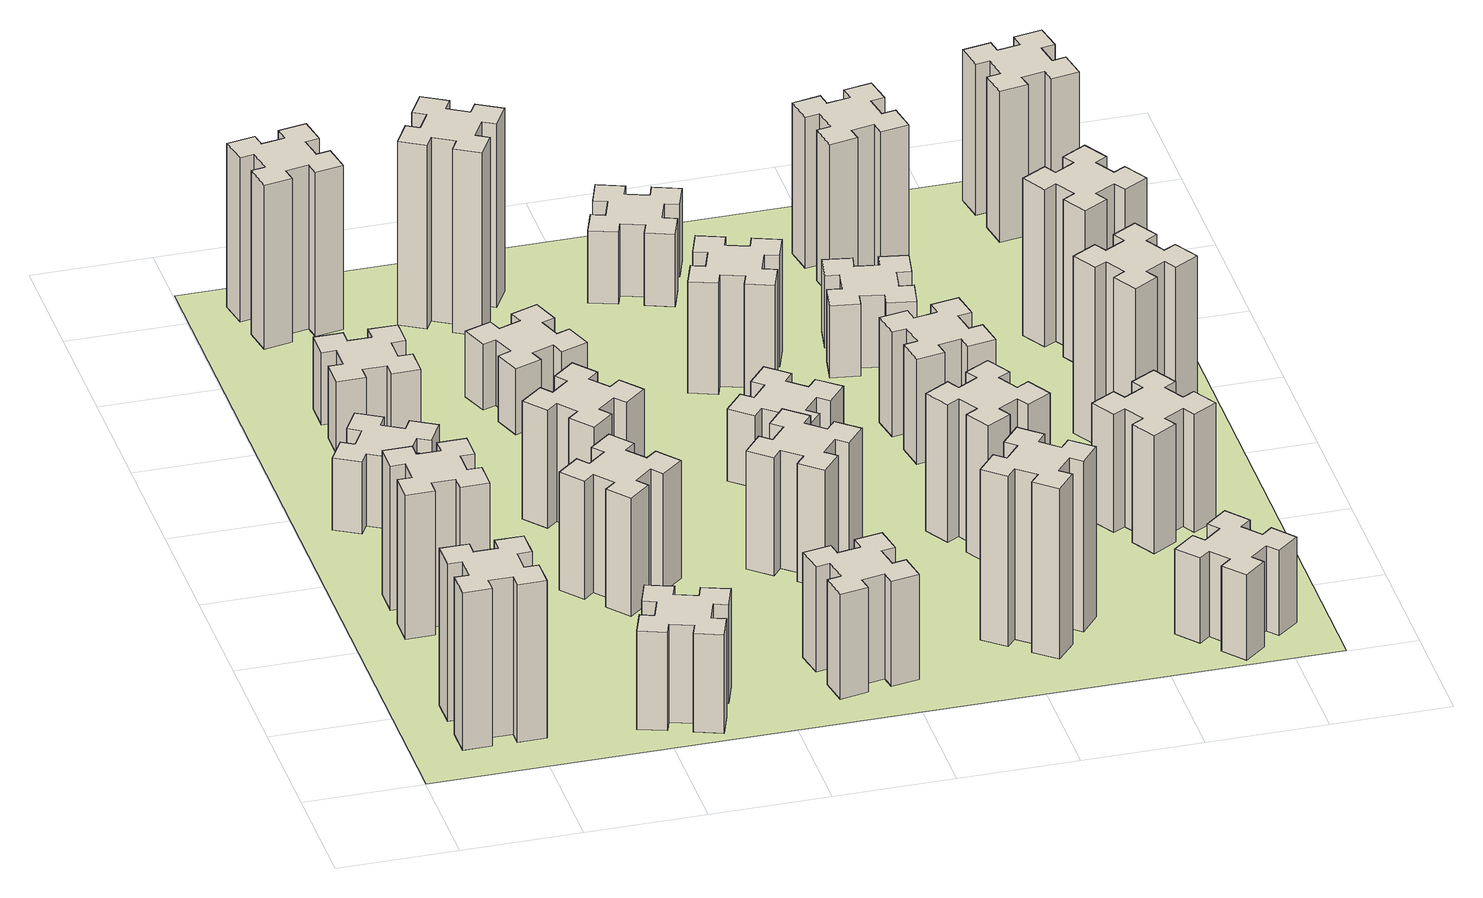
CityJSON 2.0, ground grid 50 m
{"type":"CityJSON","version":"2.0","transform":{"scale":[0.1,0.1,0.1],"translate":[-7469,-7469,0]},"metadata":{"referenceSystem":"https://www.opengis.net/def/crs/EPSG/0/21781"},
"CityObjects":{
"building1":{"type":"Building","attributes":{"class":"1000","function":"1000","usage":"1000","yearOfConstruction":2016,"roofType":"1000","measuredHeight":72,"storeysAboveGround":30,"storeysBelowGround":0},"geometry":[{"type":"Solid","lod":"1","boundaries":[[[[0,1,2,3,4,5,6,7,8,9,10,11,12,13,14,15,16,17,18,19]],[[17,16,20,21]],[[16,15,22,20]],[[15,14,23,22]],[[14,13,24,23]],[[13,12,25,24]],[[12,11,26,25]],[[11,10,27,26]],[[10,9,28,27]],[[9,8,29,28]],[[8,7,30,29]],[[7,6,31,30]],[[6,5,32,31]],[[5,4,33,32]],[[4,3,34,33]],[[3,2,35,34]],[[2,1,36,35]],[[1,0,37,36]],[[0,19,38,37]],[[19,18,39,38]],[[18,17,21,39]],[[24,25,26,27,28,29,30,31,32,33,34,35,36,37,38,39,21,20,22,23]]]]}]},
"building2":{"type":"Building","attributes":{"class":"1000","function":"1000","usage":"1000","yearOfConstruction":2016,"roofType":"1000","measuredHeight":66,"storeysAboveGround":30,"storeysBelowGround":0},"geometry":[{"type":"Solid","lod":"1","boundaries":[[[[40,41,42,43,44,45,46,47,48,49,50,51,52,53,54,55,56,57,58,59]],[[57,56,60,61]],[[56,55,62,60]],[[55,54,63,62]],[[54,53,64,63]],[[53,52,65,64]],[[52,51,66,65]],[[51,50,67,66]],[[50,49,68,67]],[[49,48,69,68]],[[48,47,70,69]],[[47,46,71,70]],[[46,45,72,71]],[[45,44,73,72]],[[44,43,74,73]],[[43,42,75,74]],[[42,41,76,75]],[[41,40,77,76]],[[40,59,78,77]],[[59,58,79,78]],[[58,57,61,79]],[[64,65,66,67,68,69,70,71,72,73,74,75,76,77,78,79,61,60,62,63]]]]}]},
"building3":{"type":"Building","attributes":{"class":"1000","function":"1000","usage":"1000","yearOfConstruction":2016,"roofType":"1000","measuredHeight":33,"storeysAboveGround":30,"storeysBelowGround":0},"geometry":[{"type":"Solid","lod":"1","boundaries":[[[[80,81,82,83,84,85,86,87,88,89,90,91,92,93,94,95,96,97,98,99]],[[97,96,100,101]],[[96,95,102,100]],[[95,94,103,102]],[[94,93,104,103]],[[93,92,105,104]],[[92,91,106,105]],[[91,90,107,106]],[[90,89,108,107]],[[89,88,109,108]],[[88,87,110,109]],[[87,86,111,110]],[[86,85,112,111]],[[85,84,113,112]],[[84,83,114,113]],[[83,82,115,114]],[[82,81,116,115]],[[81,80,117,116]],[[80,99,118,117]],[[99,98,119,118]],[[98,97,101,119]],[[104,105,106,107,108,109,110,111,112,113,114,115,116,117,118,119,101,100,102,103]]]]}]},
"building4":{"type":"Building","attributes":{"class":"1000","function":"1000","usage":"1000","yearOfConstruction":2016,"roofType":"1000","measuredHeight":45,"storeysAboveGround":30,"storeysBelowGround":0},"geometry":[{"type":"Solid","lod":"1","boundaries":[[[[120,121,122,123,124,125,126,127,128,129,130,131,132,133,134,135,136,137,138,139]],[[137,136,140,141]],[[136,135,142,140]],[[135,134,143,142]],[[134,133,144,143]],[[133,132,145,144]],[[132,131,146,145]],[[131,130,147,146]],[[130,129,148,147]],[[129,128,149,148]],[[128,127,150,149]],[[127,126,151,150]],[[126,125,152,151]],[[125,124,153,152]],[[124,123,154,153]],[[123,122,155,154]],[[122,121,156,155]],[[121,120,157,156]],[[120,139,158,157]],[[139,138,159,158]],[[138,137,141,159]],[[144,145,146,147,148,149,150,151,152,153,154,155,156,157,158,159,141,140,142,143]]]]}]},
"building5":{"type":"Building","attributes":{"class":"1000","function":"1000","usage":"1000","yearOfConstruction":2016,"roofType":"1000","measuredHeight":33,"storeysAboveGround":30,"storeysBelowGround":0},"geometry":[{"type":"Solid","lod":"1","boundaries":[[[[160,161,162,163,164,165,166,167,168,169,170,171,172,173,174,175,176,177,178,179]],[[177,176,180,181]],[[176,175,182,180]],[[175,174,183,182]],[[174,173,184,183]],[[173,172,185,184]],[[172,171,186,185]],[[171,170,187,186]],[[170,169,188,187]],[[169,168,189,188]],[[168,167,190,189]],[[167,166,191,190]],[[166,165,192,191]],[[165,164,193,192]],[[164,163,194,193]],[[163,162,195,194]],[[162,161,196,195]],[[161,160,197,196]],[[160,179,198,197]],[[179,178,199,198]],[[178,177,181,199]],[[184,185,186,187,188,189,190,191,192,193,194,195,196,197,198,199,181,180,182,183]]]]}]},
"building6":{"type":"Building","attributes":{"class":"1000","function":"1000","usage":"1000","yearOfConstruction":2016,"roofType":"1000","measuredHeight":75,"storeysAboveGround":30,"storeysBelowGround":0},"geometry":[{"type":"Solid","lod":"1","boundaries":[[[[200,201,202,203,204,205,206,207,208,209,210,211,212,213,214,215,216,217,218,219]],[[217,216,220,221]],[[216,215,222,220]],[[215,214,223,222]],[[214,213,224,223]],[[213,212,225,224]],[[212,211,226,225]],[[211,210,227,226]],[[210,209,228,227]],[[209,208,229,228]],[[208,207,230,229]],[[207,206,231,230]],[[206,205,232,231]],[[205,204,233,232]],[[204,203,234,233]],[[203,202,235,234]],[[202,201,236,235]],[[201,200,237,236]],[[200,219,238,237]],[[219,218,239,238]],[[218,217,221,239]],[[224,225,226,227,228,229,230,231,232,233,234,235,236,237,238,239,221,220,222,223]]]]}]},
"building7":{"type":"Building","attributes":{"class":"1000","function":"1000","usage":"1000","yearOfConstruction":2016,"roofType":"1000","measuredHeight":54,"storeysAboveGround":30,"storeysBelowGround":0},"geometry":[{"type":"Solid","lod":"1","boundaries":[[[[240,241,242,243,244,245,246,247,248,249,250,251,252,253,254,255,256,257,258,259]],[[257,256,260,261]],[[256,255,262,260]],[[255,254,263,262]],[[254,253,264,263]],[[253,252,265,264]],[[252,251,266,265]],[[251,250,267,266]],[[250,249,268,267]],[[249,248,269,268]],[[248,247,270,269]],[[247,246,271,270]],[[246,245,272,271]],[[245,244,273,272]],[[244,243,274,273]],[[243,242,275,274]],[[242,241,276,275]],[[241,240,277,276]],[[240,259,278,277]],[[259,258,279,278]],[[258,257,261,279]],[[264,265,266,267,268,269,270,271,272,273,274,275,276,277,278,279,261,260,262,263]]]]}]},
"building8":{"type":"Building","attributes":{"class":"1000","function":"1000","usage":"1000","yearOfConstruction":2016,"roofType":"1000","measuredHeight":54,"storeysAboveGround":30,"storeysBelowGround":0},"geometry":[{"type":"Solid","lod":"1","boundaries":[[[[280,281,282,283,284,285,286,287,288,289,290,291,292,293,294,295,296,297,298,299]],[[297,296,300,301]],[[296,295,302,300]],[[295,294,303,302]],[[294,293,304,303]],[[293,292,305,304]],[[292,291,306,305]],[[291,290,307,306]],[[290,289,308,307]],[[289,288,309,308]],[[288,287,310,309]],[[287,286,311,310]],[[286,285,312,311]],[[285,284,313,312]],[[284,283,314,313]],[[283,282,315,314]],[[282,281,316,315]],[[281,280,317,316]],[[280,299,318,317]],[[299,298,319,318]],[[298,297,301,319]],[[304,305,306,307,308,309,310,311,312,313,314,315,316,317,318,319,301,300,302,303]]]]}]},
"building9":{"type":"Building","attributes":{"class":"1000","function":"1000","usage":"1000","yearOfConstruction":2016,"roofType":"1000","measuredHeight":30,"storeysAboveGround":30,"storeysBelowGround":0},"geometry":[{"type":"Solid","lod":"1","boundaries":[[[[320,321,322,323,324,325,326,327,328,329,330,331,332,333,334,335,336,337,338,339]],[[337,336,340,341]],[[336,335,342,340]],[[335,334,343,342]],[[334,333,344,343]],[[333,332,345,344]],[[332,331,346,345]],[[331,330,347,346]],[[330,329,348,347]],[[329,328,349,348]],[[328,327,350,349]],[[327,326,351,350]],[[326,325,352,351]],[[325,324,353,352]],[[324,323,354,353]],[[323,322,355,354]],[[322,321,356,355]],[[321,320,357,356]],[[320,339,358,357]],[[339,338,359,358]],[[338,337,341,359]],[[344,345,346,347,348,349,350,351,352,353,354,355,356,357,358,359,341,340,342,343]]]]}]},
"building10":{"type":"Building","attributes":{"class":"1000","function":"1000","usage":"1000","yearOfConstruction":2016,"roofType":"1000","measuredHeight":48,"storeysAboveGround":30,"storeysBelowGround":0},"geometry":[{"type":"Solid","lod":"1","boundaries":[[[[360,361,362,363,364,365,366,367,368,369,370,371,372,373,374,375,376,377,378,379]],[[377,376,380,381]],[[376,375,382,380]],[[375,374,383,382]],[[374,373,384,383]],[[373,372,385,384]],[[372,371,386,385]],[[371,370,387,386]],[[370,369,388,387]],[[369,368,389,388]],[[368,367,390,389]],[[367,366,391,390]],[[366,365,392,391]],[[365,364,393,392]],[[364,363,394,393]],[[363,362,395,394]],[[362,361,396,395]],[[361,360,397,396]],[[360,379,398,397]],[[379,378,399,398]],[[378,377,381,399]],[[384,385,386,387,388,389,390,391,392,393,394,395,396,397,398,399,381,380,382,383]]]]}]},
"building11":{"type":"Building","attributes":{"class":"1000","function":"1000","usage":"1000","yearOfConstruction":2016,"roofType":"1000","measuredHeight":84,"storeysAboveGround":30,"storeysBelowGround":0},"geometry":[{"type":"Solid","lod":"1","boundaries":[[[[400,401,402,403,404,405,406,407,408,409,410,411,412,413,414,415,416,417,418,419]],[[417,416,420,421]],[[416,415,422,420]],[[415,414,423,422]],[[414,413,424,423]],[[413,412,425,424]],[[412,411,426,425]],[[411,410,427,426]],[[410,409,428,427]],[[409,408,429,428]],[[408,407,430,429]],[[407,406,431,430]],[[406,405,432,431]],[[405,404,433,432]],[[404,403,434,433]],[[403,402,435,434]],[[402,401,436,435]],[[401,400,437,436]],[[400,419,438,437]],[[419,418,439,438]],[[418,417,421,439]],[[424,425,426,427,428,429,430,431,432,433,434,435,436,437,438,439,421,420,422,423]]]]}]},
"building12":{"type":"Building","attributes":{"class":"1000","function":"1000","usage":"1000","yearOfConstruction":2016,"roofType":"1000","measuredHeight":54,"storeysAboveGround":30,"storeysBelowGround":0},"geometry":[{"type":"Solid","lod":"1","boundaries":[[[[440,441,442,443,444,445,446,447,448,449,450,451,452,453,454,455,456,457,458,459]],[[457,456,460,461]],[[456,455,462,460]],[[455,454,463,462]],[[454,453,464,463]],[[453,452,465,464]],[[452,451,466,465]],[[451,450,467,466]],[[450,449,468,467]],[[449,448,469,468]],[[448,447,470,469]],[[447,446,471,470]],[[446,445,472,471]],[[445,444,473,472]],[[444,443,474,473]],[[443,442,475,474]],[[442,441,476,475]],[[441,440,477,476]],[[440,459,478,477]],[[459,458,479,478]],[[458,457,461,479]],[[464,465,466,467,468,469,470,471,472,473,474,475,476,477,478,479,461,460,462,463]]]]}]},
"building13":{"type":"Building","attributes":{"class":"1000","function":"1000","usage":"1000","yearOfConstruction":2016,"roofType":"1000","measuredHeight":33,"storeysAboveGround":30,"storeysBelowGround":0},"geometry":[{"type":"Solid","lod":"1","boundaries":[[[[480,481,482,483,484,485,486,487,488,489,490,491,492,493,494,495,496,497,498,499]],[[497,496,500,501]],[[496,495,502,500]],[[495,494,503,502]],[[494,493,504,503]],[[493,492,505,504]],[[492,491,506,505]],[[491,490,507,506]],[[490,489,508,507]],[[489,488,509,508]],[[488,487,510,509]],[[487,486,511,510]],[[486,485,512,511]],[[485,484,513,512]],[[484,483,514,513]],[[483,482,515,514]],[[482,481,516,515]],[[481,480,517,516]],[[480,499,518,517]],[[499,498,519,518]],[[498,497,501,519]],[[504,505,506,507,508,509,510,511,512,513,514,515,516,517,518,519,501,500,502,503]]]]}]},
"building14":{"type":"Building","attributes":{"class":"1000","function":"1000","usage":"1000","yearOfConstruction":2016,"roofType":"1000","measuredHeight":51,"storeysAboveGround":30,"storeysBelowGround":0},"geometry":[{"type":"Solid","lod":"1","boundaries":[[[[520,521,522,523,524,525,526,527,528,529,530,531,532,533,534,535,536,537,538,539]],[[537,536,540,541]],[[536,535,542,540]],[[535,534,543,542]],[[534,533,544,543]],[[533,532,545,544]],[[532,531,546,545]],[[531,530,547,546]],[[530,529,548,547]],[[529,528,549,548]],[[528,527,550,549]],[[527,526,551,550]],[[526,525,552,551]],[[525,524,553,552]],[[524,523,554,553]],[[523,522,555,554]],[[522,521,556,555]],[[521,520,557,556]],[[520,539,558,557]],[[539,538,559,558]],[[538,537,541,559]],[[544,545,546,547,548,549,550,551,552,553,554,555,556,557,558,559,541,540,542,543]]]]}]},
"building15":{"type":"Building","attributes":{"class":"1000","function":"1000","usage":"1000","yearOfConstruction":2016,"roofType":"1000","measuredHeight":78,"storeysAboveGround":30,"storeysBelowGround":0},"geometry":[{"type":"Solid","lod":"1","boundaries":[[[[560,561,562,563,564,565,566,567,568,569,570,571,572,573,574,575,576,577,578,579]],[[577,576,580,581]],[[576,575,582,580]],[[575,574,583,582]],[[574,573,584,583]],[[573,572,585,584]],[[572,571,586,585]],[[571,570,587,586]],[[570,569,588,587]],[[569,568,589,588]],[[568,567,590,589]],[[567,566,591,590]],[[566,565,592,591]],[[565,564,593,592]],[[564,563,594,593]],[[563,562,595,594]],[[562,561,596,595]],[[561,560,597,596]],[[560,579,598,597]],[[579,578,599,598]],[[578,577,581,599]],[[584,585,586,587,588,589,590,591,592,593,594,595,596,597,598,599,581,580,582,583]]]]}]},
"building16":{"type":"Building","attributes":{"class":"1000","function":"1000","usage":"1000","yearOfConstruction":2016,"roofType":"1000","measuredHeight":33,"storeysAboveGround":30,"storeysBelowGround":0},"geometry":[{"type":"Solid","lod":"1","boundaries":[[[[600,601,602,603,604,605,606,607,608,609,610,611,612,613,614,615,616,617,618,619]],[[617,616,620,621]],[[616,615,622,620]],[[615,614,623,622]],[[614,613,624,623]],[[613,612,625,624]],[[612,611,626,625]],[[611,610,627,626]],[[610,609,628,627]],[[609,608,629,628]],[[608,607,630,629]],[[607,606,631,630]],[[606,605,632,631]],[[605,604,633,632]],[[604,603,634,633]],[[603,602,635,634]],[[602,601,636,635]],[[601,600,637,636]],[[600,619,638,637]],[[619,618,639,638]],[[618,617,621,639]],[[624,625,626,627,628,629,630,631,632,633,634,635,636,637,638,639,621,620,622,623]]]]}]},
"building17":{"type":"Building","attributes":{"class":"1000","function":"1000","usage":"1000","yearOfConstruction":2016,"roofType":"1000","measuredHeight":63,"storeysAboveGround":30,"storeysBelowGround":0},"geometry":[{"type":"Solid","lod":"1","boundaries":[[[[640,641,642,643,644,645,646,647,648,649,650,651,652,653,654,655,656,657,658,659]],[[657,656,660,661]],[[656,655,662,660]],[[655,654,663,662]],[[654,653,664,663]],[[653,652,665,664]],[[652,651,666,665]],[[651,650,667,666]],[[650,649,668,667]],[[649,648,669,668]],[[648,647,670,669]],[[647,646,671,670]],[[646,645,672,671]],[[645,644,673,672]],[[644,643,674,673]],[[643,642,675,674]],[[642,641,676,675]],[[641,640,677,676]],[[640,659,678,677]],[[659,658,679,678]],[[658,657,661,679]],[[664,665,666,667,668,669,670,671,672,673,674,675,676,677,678,679,661,660,662,663]]]]}]},
"building18":{"type":"Building","attributes":{"class":"1000","function":"1000","usage":"1000","yearOfConstruction":2016,"roofType":"1000","measuredHeight":48,"storeysAboveGround":30,"storeysBelowGround":0},"geometry":[{"type":"Solid","lod":"1","boundaries":[[[[680,681,682,683,684,685,686,687,688,689,690,691,692,693,694,695,696,697,698,699]],[[697,696,700,701]],[[696,695,702,700]],[[695,694,703,702]],[[694,693,704,703]],[[693,692,705,704]],[[692,691,706,705]],[[691,690,707,706]],[[690,689,708,707]],[[689,688,709,708]],[[688,687,710,709]],[[687,686,711,710]],[[686,685,712,711]],[[685,684,713,712]],[[684,683,714,713]],[[683,682,715,714]],[[682,681,716,715]],[[681,680,717,716]],[[680,699,718,717]],[[699,698,719,718]],[[698,697,701,719]],[[704,705,706,707,708,709,710,711,712,713,714,715,716,717,718,719,701,700,702,703]]]]}]},
"building19":{"type":"Building","attributes":{"class":"1000","function":"1000","usage":"1000","yearOfConstruction":2016,"roofType":"1000","measuredHeight":33,"storeysAboveGround":30,"storeysBelowGround":0},"geometry":[{"type":"Solid","lod":"1","boundaries":[[[[720,721,722,723,724,725,726,727,728,729,730,731,732,733,734,735,736,737,738,739]],[[737,736,740,741]],[[736,735,742,740]],[[735,734,743,742]],[[734,733,744,743]],[[733,732,745,744]],[[732,731,746,745]],[[731,730,747,746]],[[730,729,748,747]],[[729,728,749,748]],[[728,727,750,749]],[[727,726,751,750]],[[726,725,752,751]],[[725,724,753,752]],[[724,723,754,753]],[[723,722,755,754]],[[722,721,756,755]],[[721,720,757,756]],[[720,739,758,757]],[[739,738,759,758]],[[738,737,741,759]],[[744,745,746,747,748,749,750,751,752,753,754,755,756,757,758,759,741,740,742,743]]]]}]},
"building20":{"type":"Building","attributes":{"class":"1000","function":"1000","usage":"1000","yearOfConstruction":2016,"roofType":"1000","measuredHeight":39,"storeysAboveGround":30,"storeysBelowGround":0},"geometry":[{"type":"Solid","lod":"1","boundaries":[[[[760,761,762,763,764,765,766,767,768,769,770,771,772,773,774,775,776,777,778,779]],[[777,776,780,781]],[[776,775,782,780]],[[775,774,783,782]],[[774,773,784,783]],[[773,772,785,784]],[[772,771,786,785]],[[771,770,787,786]],[[770,769,788,787]],[[769,768,789,788]],[[768,767,790,789]],[[767,766,791,790]],[[766,765,792,791]],[[765,764,793,792]],[[764,763,794,793]],[[763,762,795,794]],[[762,761,796,795]],[[761,760,797,796]],[[760,779,798,797]],[[779,778,799,798]],[[778,777,781,799]],[[784,785,786,787,788,789,790,791,792,793,794,795,796,797,798,799,781,780,782,783]]]]}]},
"building21":{"type":"Building","attributes":{"class":"1000","function":"1000","usage":"1000","yearOfConstruction":2016,"roofType":"1000","measuredHeight":69,"storeysAboveGround":30,"storeysBelowGround":0},"geometry":[{"type":"Solid","lod":"1","boundaries":[[[[800,801,802,803,804,805,806,807,808,809,810,811,812,813,814,815,816,817,818,819]],[[817,816,820,821]],[[816,815,822,820]],[[815,814,823,822]],[[814,813,824,823]],[[813,812,825,824]],[[812,811,826,825]],[[811,810,827,826]],[[810,809,828,827]],[[809,808,829,828]],[[808,807,830,829]],[[807,806,831,830]],[[806,805,832,831]],[[805,804,833,832]],[[804,803,834,833]],[[803,802,835,834]],[[802,801,836,835]],[[801,800,837,836]],[[800,819,838,837]],[[819,818,839,838]],[[818,817,821,839]],[[824,825,826,827,828,829,830,831,832,833,834,835,836,837,838,839,821,820,822,823]]]]}]},
"building22":{"type":"Building","attributes":{"class":"1000","function":"1000","usage":"1000","yearOfConstruction":2016,"roofType":"1000","measuredHeight":54,"storeysAboveGround":30,"storeysBelowGround":0},"geometry":[{"type":"Solid","lod":"1","boundaries":[[[[840,841,842,843,844,845,846,847,848,849,850,851,852,853,854,855,856,857,858,859]],[[857,856,860,861]],[[856,855,862,860]],[[855,854,863,862]],[[854,853,864,863]],[[853,852,865,864]],[[852,851,866,865]],[[851,850,867,866]],[[850,849,868,867]],[[849,848,869,868]],[[848,847,870,869]],[[847,846,871,870]],[[846,845,872,871]],[[845,844,873,872]],[[844,843,874,873]],[[843,842,875,874]],[[842,841,876,875]],[[841,840,877,876]],[[840,859,878,877]],[[859,858,879,878]],[[858,857,861,879]],[[864,865,866,867,868,869,870,871,872,873,874,875,876,877,878,879,861,860,862,863]]]]}]},
"building23":{"type":"Building","attributes":{"class":"1000","function":"1000","usage":"1000","yearOfConstruction":2016,"roofType":"1000","measuredHeight":81,"storeysAboveGround":30,"storeysBelowGround":0},"geometry":[{"type":"Solid","lod":"1","boundaries":[[[[880,881,882,883,884,885,886,887,888,889,890,891,892,893,894,895,896,897,898,899]],[[897,896,900,901]],[[896,895,902,900]],[[895,894,903,902]],[[894,893,904,903]],[[893,892,905,904]],[[892,891,906,905]],[[891,890,907,906]],[[890,889,908,907]],[[889,888,909,908]],[[888,887,910,909]],[[887,886,911,910]],[[886,885,912,911]],[[885,884,913,912]],[[884,883,914,913]],[[883,882,915,914]],[[882,881,916,915]],[[881,880,917,916]],[[880,899,918,917]],[[899,898,919,918]],[[898,897,901,919]],[[904,905,906,907,908,909,910,911,912,913,914,915,916,917,918,919,901,900,902,903]]]]}]},
"building24":{"type":"Building","attributes":{"class":"1000","function":"1000","usage":"1000","yearOfConstruction":2016,"roofType":"1000","measuredHeight":72,"storeysAboveGround":30,"storeysBelowGround":0},"geometry":[{"type":"Solid","lod":"1","boundaries":[[[[920,921,922,923,924,925,926,927,928,929,930,931,932,933,934,935,936,937,938,939]],[[937,936,940,941]],[[936,935,942,940]],[[935,934,943,942]],[[934,933,944,943]],[[933,932,945,944]],[[932,931,946,945]],[[931,930,947,946]],[[930,929,948,947]],[[929,928,949,948]],[[928,927,950,949]],[[927,926,951,950]],[[926,925,952,951]],[[925,924,953,952]],[[924,923,954,953]],[[923,922,955,954]],[[922,921,956,955]],[[921,920,957,956]],[[920,939,958,957]],[[939,938,959,958]],[[938,937,941,959]],[[944,945,946,947,948,949,950,951,952,953,954,955,956,957,958,959,941,940,942,943]]]]}]},
"building25":{"type":"Building","attributes":{"class":"1000","function":"1000","usage":"1000","yearOfConstruction":2016,"roofType":"1000","measuredHeight":69,"storeysAboveGround":30,"storeysBelowGround":0},"geometry":[{"type":"Solid","lod":"1","boundaries":[[[[960,961,962,963,964,965,966,967,968,969,970,971,972,973,974,975,976,977,978,979]],[[977,976,980,981]],[[976,975,982,980]],[[975,974,983,982]],[[974,973,984,983]],[[973,972,985,984]],[[972,971,986,985]],[[971,970,987,986]],[[970,969,988,987]],[[969,968,989,988]],[[968,967,990,989]],[[967,966,991,990]],[[966,965,992,991]],[[965,964,993,992]],[[964,963,994,993]],[[963,962,995,994]],[[962,961,996,995]],[[961,960,997,996]],[[960,979,998,997]],[[979,978,999,998]],[[978,977,981,999]],[[984,985,986,987,988,989,990,991,992,993,994,995,996,997,998,999,981,980,982,983]]]]}]},
"landuse1":{"type":"LandUse","attributes":{"name":"plot1","function":"1010"},"geometry":[{"type":"MultiSurface","lod":"1","boundaries":[[[1000,1001,1002,1003]]]}]}
},
"vertices":[
[325,265,0],[425,265,0],[425,205,0],[545,205,0],[545,325,0],[485,325,0],[485,425,0],[545,425,0],[545,545,0],[425,545,0],[425,485,0],[325,485,0],[325,545,0],[205,545,0],[205,425,0],[265,425,0],[265,325,0],[205,325,0],[205,205,0],[325,205,0],[265,325,720],[205,325,720],[265,425,720],[205,425,720],[205,545,720],[325,545,720],[325,485,720],[425,485,720],[425,545,720],[545,545,720],[545,425,720],[485,425,720],[485,325,720],[545,325,720],[545,205,720],[425,205,720],[425,265,720],[325,265,720],[325,205,720],[205,205,720],
[325,1105,0],[425,1105,0],[425,1045,0],[545,1045,0],[545,1165,0],[485,1165,0],[485,1265,0],[545,1265,0],[545,1385,0],[425,1385,0],[425,1325,0],[325,1325,0],[325,1385,0],[205,1385,0],[205,1265,0],[265,1265,0],[265,1165,0],[205,1165,0],[205,1045,0],[325,1045,0],[265,1165,660],[205,1165,660],[265,1265,660],[205,1265,660],[205,1385,660],[325,1385,660],[325,1325,660],[425,1325,660],[425,1385,660],[545,1385,660],[545,1265,660],[485,1265,660],[485,1165,660],[545,1165,660],[545,1045,660],[425,1045,660],[425,1105,660],[325,1105,660],[325,1045,660],[205,1045,660],
[474,2026,0],[387,2076,0],[417,2128,0],[313,2188,0],[253,2084,0],[305,2054,0],[255,1967,0],[203,1997,0],[143,1893,0],[247,1833,0],[277,1885,0],[364,1835,0],[334,1783,0],[438,1723,0],[498,1827,0],[446,1857,0],[496,1944,0],[548,1914,0],[608,2018,0],[504,2078,0],[496,1944,330],[548,1914,330],[446,1857,330],[498,1827,330],[438,1723,330],[334,1783,330],[364,1835,330],[277,1885,330],[247,1833,330],[143,1893,330],[203,1997,330],[255,1967,330],[305,2054,330],[253,2084,330],[313,2188,330],[417,2128,330],[387,2076,330],[474,2026,330],[504,2078,330],[608,2018,330],
[1200,362,0],[1106,396,0],[1127,452,0],[1014,493,0],[973,380,0],[1029,360,0],[995,266,0],[939,287,0],[897,174,0],[1010,133,0],[1031,189,0],[1125,155,0],[1104,99,0],[1217,57,0],[1258,170,0],[1202,191,0],[1236,285,0],[1292,264,0],[1333,377,0],[1220,418,0],[1236,285,450],[1292,264,450],[1202,191,450],[1258,170,450],[1217,57,450],[1104,99,450],[1125,155,450],[1031,189,450],[1010,133,450],[897,174,450],[939,287,450],[995,266,450],[1029,360,450],[973,380,450],[1014,493,450],[1127,452,450],[1106,396,450],[1200,362,450],[1220,418,450],[1333,377,450],
[425,2485,0],[525,2485,0],[525,2425,0],[645,2425,0],[645,2545,0],[585,2545,0],[585,2645,0],[645,2645,0],[645,2765,0],[525,2765,0],[525,2705,0],[425,2705,0],[425,2765,0],[305,2765,0],[305,2645,0],[365,2645,0],[365,2545,0],[305,2545,0],[305,2425,0],[425,2425,0],[365,2545,330],[305,2545,330],[365,2645,330],[305,2645,330],[305,2765,330],[425,2765,330],[425,2705,330],[525,2705,330],[525,2765,330],[645,2765,330],[645,2645,330],[585,2645,330],[585,2545,330],[645,2545,330],[645,2425,330],[525,2425,330],[525,2485,330],[425,2485,330],[425,2425,330],[305,2425,330],
[492,3405,0],[475,3504,0],[534,3514,0],[513,3632,0],[395,3611,0],[405,3552,0],[307,3535,0],[297,3594,0],[178,3573,0],[199,3455,0],[258,3465,0],[276,3367,0],[217,3357,0],[237,3238,0],[356,3259,0],[345,3318,0],[444,3336,0],[454,3277,0],[572,3297,0],[551,3416,0],[444,3336,750],[454,3277,750],[345,3318,750],[356,3259,750],[237,3238,750],[217,3357,750],[276,3367,750],[258,3465,750],[199,3455,750],[178,3573,750],[297,3594,750],[307,3535,750],[405,3552,750],[395,3611,750],[513,3632,750],[534,3514,750],[475,3504,750],[492,3405,750],[551,3416,750],[572,3297,750],
[1083,1332,0],[1006,1267,0],[968,1313,0],[876,1236,0],[953,1144,0],[999,1183,0],[1063,1106,0],[1017,1068,0],[1094,976,0],[1186,1053,0],[1148,1099,0],[1224,1163,0],[1263,1117,0],[1355,1194,0],[1278,1286,0],[1232,1248,0],[1167,1324,0],[1213,1363,0],[1136,1455,0],[1044,1378,0],[1167,1324,540],[1213,1363,540],[1232,1248,540],[1278,1286,540],[1355,1194,540],[1263,1117,540],[1224,1163,540],[1148,1099,540],[1186,1053,540],[1094,976,540],[1017,1068,540],[1063,1106,540],[999,1183,540],[953,1144,540],[876,1236,540],[968,1313,540],[1006,1267,540],[1083,1332,540],[1044,1378,540],[1136,1455,540],
[1232,1788,0],[1167,1864,0],[1213,1903,0],[1136,1995,0],[1044,1918,0],[1083,1872,0],[1006,1807,0],[968,1853,0],[876,1776,0],[953,1684,0],[999,1723,0],[1063,1646,0],[1017,1608,0],[1094,1516,0],[1186,1593,0],[1148,1639,0],[1224,1703,0],[1263,1657,0],[1355,1734,0],[1278,1826,0],[1224,1703,540],[1263,1657,540],[1148,1639,540],[1186,1593,540],[1094,1516,540],[1017,1608,540],[1063,1646,540],[999,1723,540],[953,1684,540],[876,1776,540],[968,1853,540],[1006,1807,540],[1083,1872,540],[1044,1918,540],[1136,1995,540],[1213,1903,540],[1167,1864,540],[1232,1788,540],[1278,1826,540],[1355,1734,540],
[1106,2475,0],[1200,2509,0],[1220,2453,0],[1333,2494,0],[1292,2607,0],[1236,2586,0],[1202,2680,0],[1258,2700,0],[1217,2813,0],[1104,2772,0],[1125,2716,0],[1031,2682,0],[1010,2738,0],[897,2697,0],[939,2584,0],[995,2605,0],[1029,2511,0],[973,2490,0],[1014,2377,0],[1127,2419,0],[1029,2511,300],[973,2490,300],[995,2605,300],[939,2584,300],[897,2697,300],[1010,2738,300],[1031,2682,300],[1125,2716,300],[1104,2772,300],[1217,2813,300],[1258,2700,300],[1202,2680,300],[1236,2586,300],[1292,2607,300],[1333,2494,300],[1220,2453,300],[1200,2509,300],[1106,2475,300],[1127,2419,300],[1014,2377,300],
[1738,405,0],[1756,307,0],[1697,297,0],[1717,178,0],[1836,199,0],[1825,258,0],[1924,276,0],[1934,217,0],[2052,237,0],[2031,356,0],[1972,345,0],[1955,444,0],[2014,454,0],[1993,572,0],[1875,551,0],[1885,492,0],[1787,475,0],[1777,534,0],[1658,513,0],[1679,395,0],[1787,475,480],[1777,534,480],[1885,492,480],[1875,551,480],[1993,572,480],[2014,454,480],[1955,444,480],[1972,345,480],[2031,356,480],[2052,237,480],[1934,217,480],[1924,276,480],[1825,258,480],[1836,199,480],[1717,178,480],[1697,297,480],[1756,307,480],[1738,405,480],[1679,395,480],[1658,513,480],
[917,3265,0],[1004,3215,0],[974,3163,0],[1078,3103,0],[1138,3207,0],[1086,3237,0],[1136,3324,0],[1188,3294,0],[1248,3398,0],[1144,3458,0],[1114,3406,0],[1027,3456,0],[1057,3508,0],[953,3568,0],[893,3464,0],[945,3434,0],[895,3347,0],[843,3377,0],[783,3273,0],[887,3213,0],[895,3347,840],[843,3377,840],[945,3434,840],[893,3464,840],[953,3568,840],[1057,3508,840],[1027,3456,840],[1114,3406,840],[1144,3458,840],[1248,3398,840],[1188,3294,840],[1136,3324,840],[1086,3237,840],[1138,3207,840],[1078,3103,840],[974,3163,840],[1004,3215,840],[917,3265,840],[887,3213,840],[783,3273,840],
[1907,1106,0],[1972,1183,0],[2018,1144,0],[2095,1236,0],[2003,1313,0],[1964,1267,0],[1888,1332,0],[1926,1378,0],[1834,1455,0],[1757,1363,0],[1803,1324,0],[1739,1248,0],[1693,1286,0],[1616,1194,0],[1708,1117,0],[1746,1163,0],[1823,1099,0],[1784,1053,0],[1876,976,0],[1953,1068,0],[1823,1099,540],[1784,1053,540],[1746,1163,540],[1708,1117,540],[1616,1194,540],[1693,1286,540],[1739,1248,540],[1803,1324,540],[1757,1363,540],[1834,1455,540],[1926,1378,540],[1888,1332,540],[1964,1267,540],[2003,1313,540],[2095,1236,540],[2018,1144,540],[1972,1183,540],[1907,1106,540],[1953,1068,540],[1876,976,540],
[2007,1746,0],[2072,1823,0],[2118,1784,0],[2195,1876,0],[2103,1953,0],[2064,1907,0],[1988,1972,0],[2026,2018,0],[1934,2095,0],[1857,2003,0],[1903,1964,0],[1839,1888,0],[1793,1926,0],[1716,1834,0],[1808,1757,0],[1846,1803,0],[1923,1739,0],[1884,1693,0],[1976,1616,0],[2053,1708,0],[1923,1739,330],[1884,1693,330],[1846,1803,330],[1808,1757,330],[1716,1834,330],[1793,1926,330],[1839,1888,330],[1903,1964,330],[1857,2003,330],[1934,2095,330],[2026,2018,330],[1988,1972,330],[2064,1907,330],[2103,1953,330],[2195,1876,330],[2118,1784,330],[2072,1823,330],[2007,1746,330],[2053,1708,330],[1976,1616,330],
[2040,2682,0],[1946,2716,0],[1967,2772,0],[1854,2813,0],[1813,2700,0],[1869,2680,0],[1835,2586,0],[1779,2607,0],[1737,2494,0],[1850,2453,0],[1871,2509,0],[1965,2475,0],[1944,2419,0],[2057,2377,0],[2098,2490,0],[2042,2511,0],[2076,2605,0],[2132,2584,0],[2173,2697,0],[2060,2738,0],[2076,2605,510],[2132,2584,510],[2042,2511,510],[2098,2490,510],[2057,2377,510],[1944,2419,510],[1965,2475,510],[1871,2509,510],[1850,2453,510],[1737,2494,510],[1779,2607,510],[1835,2586,510],[1869,2680,510],[1813,2700,510],[1854,2813,510],[1967,2772,510],[1946,2716,510],[2040,2682,510],[2060,2738,510],[2173,2697,510],
[2704,527,0],[2628,592,0],[2666,638,0],[2574,715,0],[2497,623,0],[2543,584,0],[2479,508,0],[2433,546,0],[2356,454,0],[2448,377,0],[2486,423,0],[2563,359,0],[2524,313,0],[2616,236,0],[2693,328,0],[2647,366,0],[2712,443,0],[2758,404,0],[2835,496,0],[2743,573,0],[2712,443,780],[2758,404,780],[2647,366,780],[2693,328,780],[2616,236,780],[2524,313,780],[2563,359,780],[2486,423,780],[2448,377,780],[2356,454,780],[2433,546,780],[2479,508,780],[2543,584,780],[2497,623,780],[2574,715,780],[2666,638,780],[2628,592,780],[2704,527,780],[2743,573,780],[2835,496,780],
[1671,3249,0],[1765,3215,0],[1744,3159,0],[1857,3117,0],[1898,3230,0],[1842,3251,0],[1876,3345,0],[1932,3324,0],[1973,3437,0],[1860,3478,0],[1840,3422,0],[1746,3456,0],[1767,3512,0],[1654,3553,0],[1613,3440,0],[1669,3420,0],[1635,3326,0],[1579,3347,0],[1537,3234,0],[1650,3193,0],[1635,3326,330],[1579,3347,330],[1669,3420,330],[1613,3440,330],[1654,3553,330],[1767,3512,330],[1746,3456,330],[1840,3422,330],[1860,3478,330],[1973,3437,330],[1932,3324,330],[1876,3345,330],[1842,3251,330],[1898,3230,330],[1857,3117,330],[1744,3159,330],[1765,3215,330],[1671,3249,330],[1650,3193,330],[1537,3234,330],
[2584,1336,0],[2497,1286,0],[2467,1338,0],[2363,1278,0],[2423,1174,0],[2475,1204,0],[2525,1117,0],[2473,1087,0],[2533,983,0],[2637,1043,0],[2607,1095,0],[2694,1145,0],[2724,1093,0],[2828,1153,0],[2768,1257,0],[2716,1227,0],[2666,1314,0],[2718,1344,0],[2658,1448,0],[2554,1388,0],[2666,1314,630],[2718,1344,630],[2716,1227,630],[2768,1257,630],[2828,1153,630],[2724,1093,630],[2694,1145,630],[2607,1095,630],[2637,1043,630],[2533,983,630],[2473,1087,630],[2525,1117,630],[2475,1204,630],[2423,1174,630],[2363,1278,630],[2467,1338,630],[2497,1286,630],[2584,1336,630],[2554,1388,630],[2658,1448,630],
[2478,1985,0],[2496,1887,0],[2437,1877,0],[2457,1758,0],[2576,1779,0],[2565,1838,0],[2664,1856,0],[2674,1797,0],[2792,1817,0],[2771,1936,0],[2712,1925,0],[2695,2024,0],[2754,2034,0],[2733,2152,0],[2615,2131,0],[2625,2072,0],[2527,2055,0],[2517,2114,0],[2398,2093,0],[2419,1975,0],[2527,2055,480],[2517,2114,480],[2625,2072,480],[2615,2131,480],[2733,2152,480],[2754,2034,480],[2695,2024,480],[2712,1925,480],[2771,1936,480],[2792,1817,480],[2674,1797,480],[2664,1856,480],[2565,1838,480],[2576,1779,480],[2457,1758,480],[2437,1877,480],[2496,1887,480],[2478,1985,480],[2419,1975,480],[2398,2093,480],
[2396,2664,0],[2378,2565,0],[2319,2576,0],[2298,2457,0],[2417,2437,0],[2427,2496,0],[2525,2478,0],[2515,2419,0],[2633,2398,0],[2654,2517,0],[2595,2527,0],[2612,2625,0],[2671,2615,0],[2692,2733,0],[2574,2754,0],[2564,2695,0],[2465,2712,0],[2476,2771,0],[2357,2792,0],[2337,2674,0],[2465,2712,330],[2476,2771,330],[2564,2695,330],[2574,2754,330],[2692,2733,330],[2671,2615,330],[2612,2625,330],[2595,2527,330],[2654,2517,330],[2633,2398,330],[2515,2419,330],[2525,2478,330],[2427,2496,330],[2417,2437,330],[2298,2457,330],[2319,2576,330],[2378,2565,330],[2396,2664,330],[2337,2674,330],[2357,2792,330],
[3368,159,0],[3444,223,0],[3483,177,0],[3575,254,0],[3498,346,0],[3452,308,0],[3387,384,0],[3433,423,0],[3356,515,0],[3264,438,0],[3303,392,0],[3226,327,0],[3188,373,0],[3096,296,0],[3173,204,0],[3219,243,0],[3283,166,0],[3237,128,0],[3314,36,0],[3406,113,0],[3283,166,390],[3237,128,390],[3219,243,390],[3173,204,390],[3096,296,390],[3188,373,390],[3226,327,390],[3303,392,390],[3264,438,390],[3356,515,390],[3433,423,390],[3387,384,390],[3452,308,390],[3498,346,390],[3575,254,390],[3483,177,390],[3444,223,390],[3368,159,390],[3406,113,390],[3314,36,390],
[2565,3118,0],[2664,3136,0],[2674,3077,0],[2792,3097,0],[2771,3216,0],[2712,3205,0],[2695,3304,0],[2754,3314,0],[2733,3432,0],[2615,3411,0],[2625,3352,0],[2527,3335,0],[2517,3394,0],[2398,3373,0],[2419,3255,0],[2478,3265,0],[2496,3167,0],[2437,3157,0],[2457,3038,0],[2576,3059,0],[2496,3167,690],[2437,3157,690],[2478,3265,690],[2419,3255,690],[2398,3373,690],[2517,3394,690],[2527,3335,690],[2625,3352,690],[2615,3411,690],[2733,3432,690],[2754,3314,690],[2695,3304,690],[2712,3205,690],[2771,3216,690],[2792,3097,690],[2674,3077,690],[2664,3136,690],[2565,3118,690],[2576,3059,690],[2457,3038,690],
[3356,1127,0],[3306,1214,0],[3358,1244,0],[3298,1348,0],[3194,1288,0],[3224,1236,0],[3137,1186,0],[3107,1238,0],[3003,1178,0],[3063,1074,0],[3115,1104,0],[3165,1017,0],[3113,987,0],[3173,883,0],[3277,943,0],[3247,995,0],[3334,1045,0],[3364,993,0],[3468,1053,0],[3408,1157,0],[3334,1045,540],[3364,993,540],[3247,995,540],[3277,943,540],[3173,883,540],[3113,987,540],[3165,1017,540],[3115,1104,540],[3063,1074,540],[3003,1178,540],[3107,1238,540],[3137,1186,540],[3224,1236,540],[3194,1288,540],[3298,1348,540],[3358,1244,540],[3306,1214,540],[3356,1127,540],[3408,1157,540],[3468,1053,540],
[3215,1744,0],[3265,1657,0],[3213,1627,0],[3273,1523,0],[3377,1583,0],[3347,1635,0],[3434,1685,0],[3464,1633,0],[3568,1693,0],[3508,1797,0],[3456,1767,0],[3406,1854,0],[3458,1884,0],[3398,1988,0],[3294,1928,0],[3324,1876,0],[3237,1826,0],[3207,1878,0],[3103,1818,0],[3163,1714,0],[3237,1826,810],[3207,1878,810],[3324,1876,810],[3294,1928,810],[3398,1988,810],[3458,1884,810],[3406,1854,810],[3456,1767,810],[3508,1797,810],[3568,1693,810],[3464,1633,810],[3434,1685,810],[3347,1635,810],[3377,1583,810],[3273,1523,810],[3213,1627,810],[3265,1657,810],[3215,1744,810],[3163,1714,810],[3103,1818,810],
[3456,2507,0],[3406,2594,0],[3458,2624,0],[3398,2728,0],[3294,2668,0],[3324,2616,0],[3237,2566,0],[3207,2618,0],[3103,2558,0],[3163,2454,0],[3215,2484,0],[3265,2397,0],[3213,2367,0],[3273,2263,0],[3377,2323,0],[3347,2375,0],[3434,2425,0],[3464,2373,0],[3568,2433,0],[3508,2537,0],[3434,2425,720],[3464,2373,720],[3347,2375,720],[3377,2323,720],[3273,2263,720],[3213,2367,720],[3265,2397,720],[3215,2484,720],[3163,2454,720],[3103,2558,720],[3207,2618,720],[3237,2566,720],[3324,2616,720],[3294,2668,720],[3398,2728,720],[3458,2624,720],[3406,2594,720],[3456,2507,720],[3508,2537,720],[3568,2433,720],
[3218,3465,0],[3236,3367,0],[3177,3357,0],[3197,3238,0],[3316,3259,0],[3305,3318,0],[3404,3336,0],[3414,3277,0],[3532,3297,0],[3511,3416,0],[3452,3405,0],[3435,3504,0],[3494,3514,0],[3473,3632,0],[3355,3611,0],[3365,3552,0],[3267,3535,0],[3257,3594,0],[3138,3573,0],[3159,3455,0],[3267,3535,690],[3257,3594,690],[3365,3552,690],[3355,3611,690],[3473,3632,690],[3494,3514,690],[3435,3504,690],[3452,3405,690],[3511,3416,690],[3532,3297,690],[3414,3277,690],[3404,3336,690],[3305,3318,690],[3316,3259,690],[3197,3238,690],[3177,3357,690],[3236,3367,690],[3218,3465,690],[3159,3455,690],[3138,3573,690],
[5,3705,0],[3705,3705,0],[3705,5,0],[5,5,0]
]}
